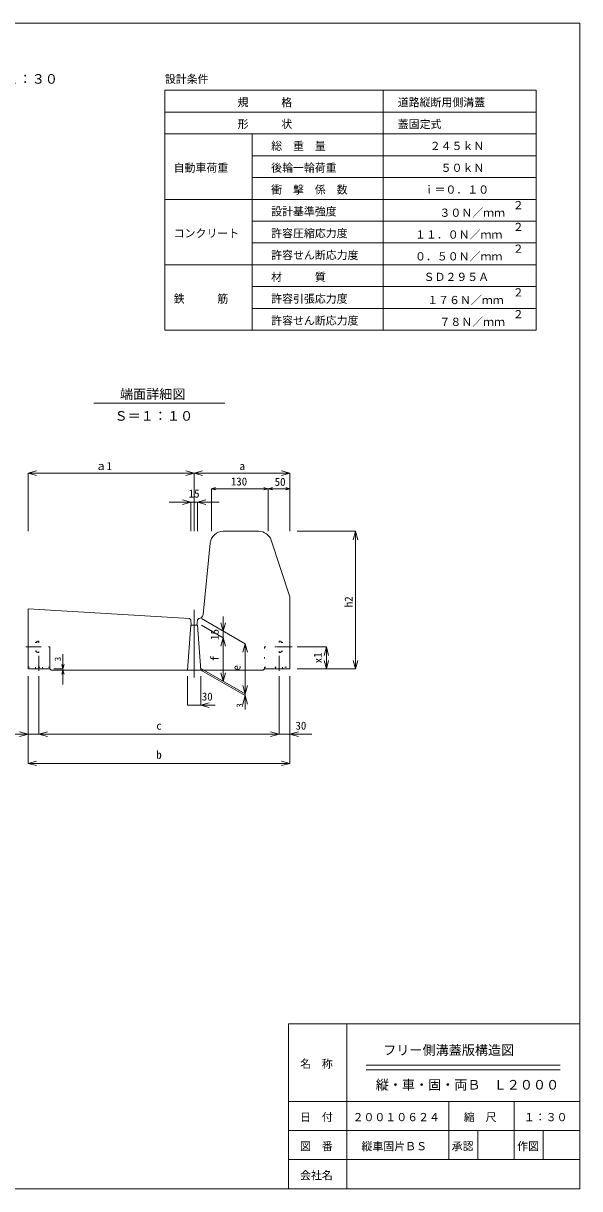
# Model space of a CAD drawing. Units: millimetres, scale not verified, with parts at other scales. Extents: x 240 to 11340, y 195 to 8205.
# Drawn here: x 7517 to 11340, y 195 to 8205 of the extents above; entities that cross this region are included whole.
import ezdxf
from ezdxf.enums import TextEntityAlignment as Align

# ---------------------------------------------------------------- set-up
doc = ezdxf.new("R2010")
doc.units = ezdxf.units.MM
doc.header["$LTSCALE"] = 40
for name, pattern in [('CHAIN', [18.5, 12, -1.5, 3.5, -1.5]), ('DASHED_DOTTED', [9.25, 6, -1.5, 0.25, -1.5]), ('DOTTED', [1.75, 0.25, -1.5])]:
    doc.linetypes.add(name, pattern=pattern)
for name, color, linetype, lineweight in [('0-1', 7, 'Continuous', 18), ('0-2', 4, 'Continuous', 18), ('0-3', 7, 'Continuous', 18), ('0-e', 7, 'Continuous', 18), ('0-f', 7, 'Continuous', 18)]:
    doc.layers.add(name, color=color, linetype=linetype, lineweight=lineweight)
doc.styles.add('ＭＳ ゴシック', font='')
doc.styles.get('ＭＳ ゴシック').set_extended_font_data('MS Gothic')

msp = doc.modelspace()

# ---------------------------------------------------------------- linework, layer by layer
at = {"layer": '0-1', "color": 4}
for p, q in [((8809.42, 5006.39), (8838.4, 5014.16)), ((8809.42, 5006.39), (9199.42, 5006.39)), ((8809.42, 5006.39), (8838.4, 4998.63)), ((8809.42, 5006.39), (8809.42, 4713.53)), ((9199.42, 5006.39), (9170.44, 5014.16)), ((9199.42, 5006.39), (9170.44, 4998.63)), ((9199.42, 5006.39), (9228.4, 5014.16)), ((9199.42, 5006.39), (9199.42, 4713.53)), ((9199.42, 5006.39), (9349.42, 5006.39)), ((9199.42, 5006.39), (9228.4, 4998.63)), ((9349.42, 5006.39), (9320.44, 5014.16)), ((9349.42, 5006.39), (9320.44, 4998.63)), ((9349.42, 5006.39), (9349.42, 4713.53)), ((8740.76, 4113.53), (9040.76, 3940.32)), ((7789.37, 3768.53), (7789.37, 3868.53)), ((7789.37, 3768.53), (7727.16, 3768.53)), ((7789.37, 3768.53), (7781.6, 3797.5)), ((7789.37, 3768.53), (7797.13, 3797.5)), ((7789.37, 3759.53), (7789.37, 3768.53)), ((7624.42, 3718.53), (7624.42, 3318.53)), ((7789.37, 3759.53), (7727.16, 3759.53)), ((7789.37, 3759.53), (7781.6, 3730.55)), ((7789.37, 3759.53), (7789.37, 3659.53)), ((7789.37, 3759.53), (7797.13, 3730.55)), ((8735.79, 3759.91), (9040.76, 3583.83)), ((9040.76, 3595.32), (9040.76, 3535.51)), ((9040.76, 3535.51), (9040.76, 3488.05))]:
    msp.add_line(p, q, dxfattribs=at)
at = {"layer": '0-1'}
for p, q in [((9134.55, 4713.53), (8890.87, 4713.53)), ((9219.93, 4651.99), (9349.42, 4263.53)), ((8752.12, 4140.54), (8801.32, 4632.48)), ((9349.42, 4263.53), (9349.42, 3768.53)), ((7549.42, 4180.01), (8659.27, 4113.53)), ((7549.42, 4180.01), (7549.42, 3768.53)), ((8659.27, 4113.53), (8668.27, 4103.97)), ((8668.27, 4103.97), (8671.27, 4068.53)), ((8713.27, 4103.97), (8710.27, 4068.53)), ((8722.27, 4113.53), (8713.27, 4103.97)), ((8645.1, 3759.53), (8668.27, 4068.53)), ((8668.27, 4068.53), (8713.27, 4068.53)), ((8736.45, 3759.53), (8713.27, 4068.53)), ((7549.42, 3768.53), (7699.42, 3768.53)), ((7699.42, 3768.53), (7708.42, 3759.53)), ((9174.42, 3768.53), (9165.42, 3759.53)), ((9174.42, 3768.53), (9349.42, 3768.53)), ((7708.42, 3759.53), (9165.42, 3759.53))]:
    msp.add_line(p, q, dxfattribs=at)
at = {"layer": '0-1', "linetype": 'CHAIN'}
msp.add_line((8690.77, 3708.53), (8690.77, 4173.53), dxfattribs=at)
at = {"layer": '0-1', "linetype": 'DOTTED'}
for p, q in [((7609.42, 3948.53), (7549.42, 3948.53)), ((7624.42, 3957.53), (7609.42, 3957.53)), ((7609.42, 3957.53), (7609.42, 3879.53)), ((7624.42, 3957.53), (7624.42, 3879.53)), ((9274.42, 3879.53), (9274.42, 3957.53)), ((9274.42, 3957.53), (9289.42, 3957.53)), ((9289.42, 3879.53), (9289.42, 3957.53)), ((9289.42, 3948.53), (9349.42, 3948.53)), ((7549.42, 3918.53), (7699.42, 3918.53)), ((7609.42, 3888.53), (7549.42, 3888.53)), ((7624.42, 3879.53), (7609.42, 3879.53)), ((9174.42, 3918.53), (9174.42, 3768.53)), ((9174.42, 3918.53), (9349.42, 3918.53)), ((9274.42, 3879.53), (9289.42, 3879.53)), ((9289.42, 3888.53), (9349.42, 3888.53)), ((7549.42, 3778.53), (7699.42, 3778.53)), ((7600.42, 3768.53), (7600.42, 3778.53)), ((7648.42, 3768.53), (7648.42, 3778.53)), ((9174.42, 3778.53), (9349.42, 3778.53)), ((9250.42, 3768.53), (9250.42, 3778.53)), ((9298.42, 3768.53), (9298.42, 3778.53))]:
    msp.add_line(p, q, dxfattribs=at)
at = {"layer": '0-1', "linetype": 'DASHED_DOTTED'}
for p, q in [((7639.42, 3918.53), (7534.42, 3918.53)), ((7624.42, 3858.53), (7624.42, 3753.53)), ((7699.42, 3918.53), (7699.42, 3768.53)), ((9259.42, 3918.53), (9364.42, 3918.53)), ((9274.42, 3858.53), (9274.42, 3753.53)), ((9274.42, 3858.53), (9274.42, 3753.53))]:
    msp.add_line(p, q, dxfattribs=at)
at = {"layer": '0-1'}
for centre, radius, start, end in [((8890.87, 4623.53), 90, 90, 174.28941), ((9134.55, 4623.53), 90, 18.43495, 90), ((8722.27, 4143.53), 30, 270, 354.28941)]:
    msp.add_arc(centre, radius, start, end, dxfattribs=at)
at = {"layer": '0-2'}
for p, q in [((7549.42, 5113.53), (7607.38, 5129.06)), ((8690.77, 5113.53), (8632.81, 5129.06)), ((8690.77, 5113.53), (8748.73, 5129.06)), ((9349.42, 5113.53), (9291.47, 5129.06)), ((7549.42, 5113.53), (7999.41, 5113.53)), ((7549.42, 4713.53), (7549.42, 5113.53)), ((7549.42, 5113.53), (7607.38, 5098)), ((7999.41, 5113.53), (9349.42, 5113.53)), ((8690.77, 5113.53), (8632.81, 5098)), ((8690.77, 4713.53), (8690.77, 5113.53)), ((8690.77, 5113.53), (8748.73, 5098)), ((9349.42, 5113.53), (9291.47, 5098)), ((9349.42, 4713.53), (9349.42, 5113.53)), ((8668.28, 4913.53), (8518.28, 4913.53)), ((8668.28, 4913.53), (8610.32, 4929.06)), ((8668.28, 4913.53), (8610.32, 4898)), ((8668.28, 4913.53), (8713.28, 4913.53)), ((8668.28, 4713.53), (8668.28, 4913.53)), ((8713.28, 4913.53), (8771.23, 4929.06)), ((8713.28, 4713.53), (8713.28, 4913.53)), ((8713.28, 4913.53), (8863.27, 4913.53)), ((8713.28, 4913.53), (8771.23, 4898)), ((9399.42, 4713.53), (9799.42, 4713.53)), ((9799.42, 4713.53), (9783.89, 4655.57)), ((9799.42, 4713.53), (9814.95, 4655.57)), ((9799.42, 3768.53), (9799.42, 4713.53)), ((8890.76, 4026.92), (8890.76, 4126.92)), ((8740.76, 4068.53), (8890.76, 3981.92)), ((8890.76, 4026.92), (8875.24, 4084.88)), ((8890.76, 4026.92), (8906.29, 4084.88)), ((8890.76, 3981.92), (8890.76, 4026.92)), ((8890.76, 3981.92), (8875.24, 3923.97)), ((8890.76, 3981.92), (8906.29, 3923.97)), ((8890.76, 3681.92), (8890.76, 3981.92)), ((9040.76, 3940.32), (9025.23, 3882.37)), ((9040.76, 3940.32), (9056.29, 3882.37)), ((9040.76, 3940.32), (9040.76, 3595.32)), ((9399.42, 3918.53), (9599.42, 3918.53)), ((9599.42, 3918.53), (9583.89, 3860.57)), ((9599.42, 3768.53), (9599.42, 3918.53)), ((9599.42, 3918.53), (9614.95, 3860.57)), ((8740.76, 3768.53), (9040.76, 3595.32)), ((9399.42, 3768.53), (9599.42, 3768.53)), ((9399.42, 3768.53), (9799.42, 3768.53)), ((9599.42, 3768.53), (9583.89, 3826.48)), ((9599.42, 3768.53), (9614.95, 3826.48)), ((9799.42, 3768.53), (9783.89, 3826.48)), ((9799.42, 3768.53), (9814.95, 3826.48)), ((7549.42, 3718.53), (7549.42, 3118.53)), ((8645.77, 3718.53), (8645.77, 3518.53)), ((8735.77, 3718.53), (8735.77, 3518.53)), ((8890.76, 3681.92), (8875.24, 3739.88)), ((8890.76, 3681.92), (8906.29, 3739.88)), ((9274.42, 3718.53), (9274.42, 3318.53)), ((9349.42, 3718.53), (9349.42, 3118.53)), ((9040.76, 3595.32), (9025.23, 3653.28)), ((9040.76, 3595.32), (9056.29, 3653.28)), ((8735.77, 3518.53), (8793.73, 3534.06)), ((9040.76, 3583.83), (9025.23, 3525.87)), ((9040.76, 3583.83), (9056.29, 3525.87)), ((8645.77, 3518.53), (8735.77, 3518.53)), ((8735.77, 3518.53), (8793.73, 3503)), ((8735.77, 3518.53), (8835.77, 3518.53)), ((7549.42, 3318.53), (7399.42, 3318.53)), ((7549.42, 3318.53), (7491.47, 3334.06)), ((7549.42, 3318.53), (7491.47, 3303)), ((7549.42, 3318.53), (7699.42, 3318.53)), ((7624.42, 3318.53), (7682.38, 3334.06)), ((7624.42, 3318.53), (7682.38, 3303)), ((7699.42, 3318.53), (9199.42, 3318.53)), ((9199.42, 3318.53), (9349.42, 3318.53)), ((9274.42, 3318.53), (9216.47, 3334.06)), ((9274.42, 3318.53), (9216.47, 3303)), ((9349.42, 3318.53), (9407.38, 3334.06)), ((9349.42, 3318.53), (9407.38, 3303)), ((9349.42, 3318.53), (9499.42, 3318.53)), ((7549.42, 3118.53), (7607.38, 3134.06)), ((9349.42, 3118.53), (9291.47, 3134.06)), ((7549.42, 3118.53), (9349.42, 3118.53)), ((7549.42, 3118.53), (7607.38, 3103)), ((9349.42, 3118.53), (9291.47, 3103))]:
    msp.add_line(p, q, dxfattribs=at)
at = {"layer": '0-3'}
for p, q in [((11039.99, 7745), (8490, 7745)), ((8490, 7745), (8490, 6095)), ((9989.99, 7745), (9989.99, 6095)), ((11039.99, 6095), (11039.99, 7745)), ((11039.99, 7595), (8490, 7595)), ((11039.99, 7445), (8490, 7445)), ((9089.99, 6095), (9089.99, 7445)), ((11039.99, 7295), (9089.99, 7295)), ((11039.99, 7145), (9089.99, 7145)), ((11039.99, 6995), (8490, 6995)), ((11039.99, 6845), (9089.99, 6845)), ((11039.99, 6695), (9089.99, 6695)), ((8490, 6545), (11039.99, 6545)), ((11039.99, 6395), (9089.99, 6395)), ((11039.99, 6245), (9089.99, 6245)), ((11039.99, 6095), (8490, 6095))]:
    msp.add_line(p, q, dxfattribs=at)
at = {"layer": '0-e', "color": 2}
msp.add_line((8001.21, 5593.7), (8901.21, 5593.7), dxfattribs=at)
at = {"layer": '0-f'}
for p, q in [((11340, 8205), (240, 8205)), ((11340, 195), (11340, 8205)), ((9339.99, 1328.33), (9339.99, 195)), ((11340, 1328.33), (9339.99, 1328.33)), ((9739.99, 1328.33), (9739.99, 195)), ((9873.33, 1045), (11206.66, 1045)), ((9873.33, 1011.67), (11206.66, 1011.67)), ((11340, 795), (9339.99, 795)), ((10440, 795), (10440, 395)), ((10889.99, 795), (10889.99, 395)), ((9339.99, 595), (11340, 595)), ((10639.99, 595), (10639.99, 395)), ((11090, 595), (11090, 395)), ((11340, 395), (9339.99, 395)), ((240, 195), (11340, 195))]:
    msp.add_line(p, q, dxfattribs=at)

# ---------------------------------------------------------------- texts
at = {"layer": '0-1', "style": 'ＭＳ ゴシック'}
for p in [(7789.36, 3820.84), (9038.81, 3501.62)]:
    msp.add_text('3', height=43.99, rotation=90, dxfattribs=at).set_placement(p, align=Align.BOTTOM_LEFT)
at = {"layer": '0-3', "style": 'ＭＳ ゴシック'}
for s, p in [('設計条件', (8490, 7778)), ('規\u3000\u3000\u3000格', (8989.5, 7617.5)), ('道路縦断用側溝蓋', (10090, 7617.5)), ('形\u3000\u3000\u3000状', (8989.5, 7467.5)), ('蓋固定式', (10090, 7467.5)), ('総\u3000重\u3000量', (9220, 7317.5)), ('２４５ｋＮ', (10309.5, 7317.5)), ('自動車荷重', (8549.99, 7167.5)), ('後輪一輪荷重', (9220, 7167.5)), ('\u3000５０ｋＮ', (10309.5, 7167.5)), ('衝\u3000撃\u3000係\u3000数', (9220, 7017.5)), ('ｉ＝０．１０', (10267.5, 7017.5)), ('２\u3000', (10880.49, 6911)), ('設計基準強度', (9220, 6867.5)), ('３０Ｎ／ｍｍ', (10376.5, 6858.5)), ('２\u3000', (10880.49, 6761)), ('コンクリート', (8549.99, 6717.5)), ('許容圧縮応力度', (9220, 6717.5)), ('１１．０Ｎ／ｍｍ', (10208.5, 6708.5)), ('２\u3000', (10880.49, 6611)), ('許容せん断応力度', (9220, 6567.5)), ('０．５０Ｎ／ｍｍ', (10208.5, 6558.5)), ('材\u3000\u3000\u3000質', (9220, 6417.5)), ('ＳＤ２９５Ａ', (10267.5, 6417.5)), ('鉄\u3000\u3000\u3000筋', (8549.99, 6267.5)), ('許容引張応力度', (9220, 6267.5)), ('１７６Ｎ／ｍｍ', (10292.5, 6258.5)), ('２\u3000', (10880.49, 6311)), ('許容せん断応力度', (9220, 6117.5)), ('７８Ｎ／ｍｍ', (10376.5, 6108.5)), ('２\u3000', (10880.49, 6161)), ('ａ1', (8013.39, 5117.97)), ('a', (9002.64, 5117.97)), ('130', (8942.78, 5011.82)), ('50', (9244.01, 5009.11)), ('15', (8653.28, 4928.53)), ('30', (8743.28, 3533.53)), ('c', (8430.67, 3333.53)), ('30', (9386.92, 3333.53)), ('b', (8430.67, 3133.53))]:
    msp.add_text(s, height=54.99, dxfattribs=at).set_placement(p, align=Align.BOTTOM_LEFT)
for s, p in [('h2', (9796.32, 4191.47)), ('15', (8875.76, 3966.92)), ('f', (8875.76, 3820.67)), ('x1', (9584.42, 3806.03)), ('e', (9025.76, 3756.57))]:
    msp.add_text(s, height=54.99, rotation=90, dxfattribs=at).set_placement(p, align=Align.BOTTOM_LEFT)
at = {"layer": '0-e', "style": 'ＭＳ ゴシック'}
for s, p in [('Ｓ＝１：３０', (7215, 7770)), ('\u3000端面詳細図\u3000', (8091.21, 5603.7)), ('Ｓ＝１：１０', (8143.71, 5453.7))]:
    msp.add_text(s, height=65.98, dxfattribs=at).set_placement(p, align=Align.BOTTOM_LEFT)
at = {"layer": '0-f', "style": 'ＭＳ ゴシック'}
for s, height, p in [('フリー側溝蓋版構造図', 65.98, (9990, 1095)), ('名\u3000称', 54.99, (9418.49, 1009.17)), ('縦・車・固・両Ｂ\u3000Ｌ２０００', 65.98, (9938.86, 856.59)), ('日\u3000付', 54.99, (9418.49, 642.5)), ('縮\u3000尺', 54.99, (10543.49, 642.5)), ('２００１０６２４', 54.99, (9779.5, 642.5)), ('１：３０', 54.99, (10956, 642.5)), ('図\u3000番', 54.99, (9418.49, 442.5)), ('縦車固片ＢＳ', 54.99, (9841, 442.5)), ('承認', 54.99, (10460.5, 442.5)), ('作図', 54.99, (10910.5, 442.5)), ('会社名', 54.99, (9418.49, 242.5))]:
    msp.add_text(s, height=height, dxfattribs=at).set_placement(p, align=Align.BOTTOM_LEFT)

doc.saveas('drawing.dxf')
